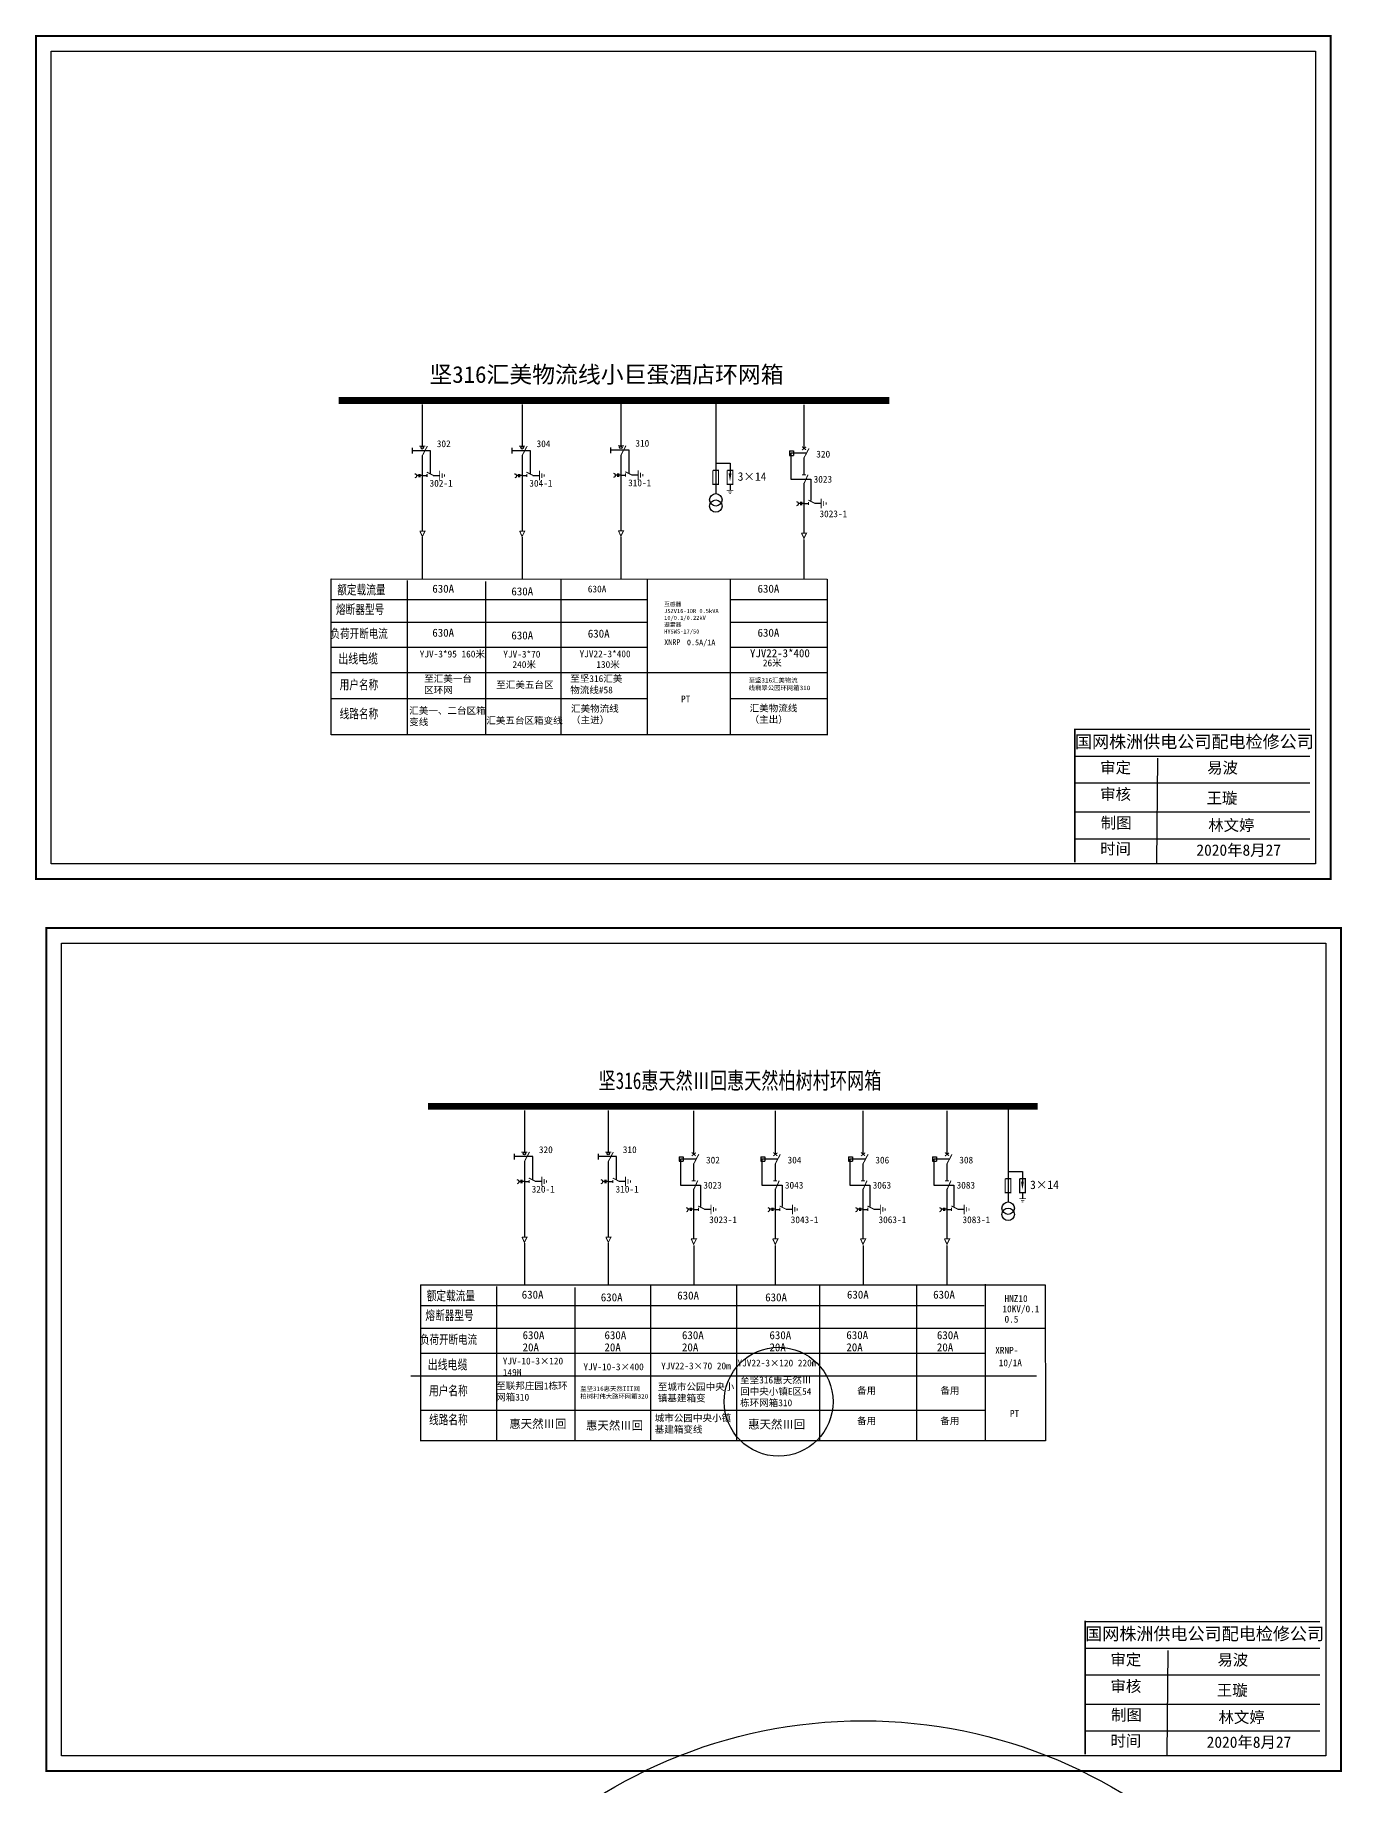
# Model space of a CAD drawing. Header units: millimetres. Extents: x 274 to 2193, y 1327 to 2514.
# Drawn here: x 941 to 1524, y 1737 to 2507 of the extents above; entities that cross this region are included whole.
import ezdxf

# ---------------------------------------------------------------- set-up
doc = ezdxf.new("R2010")
doc.units = ezdxf.units.MM
doc.linetypes.add('ACAD_ISO02W100', pattern=[15, 12, -3])
doc.linetypes.add('CENTER', pattern=[50.8, 31.75, -6.35, 6.35, -6.35])
doc.styles.add('@KaiTi_txtstyle_3.00_0_0', font='simkai.ttf', dxfattribs={"height": 3})
doc.styles.add('_txtstyle_2.00_0_0', font='simsun.ttc', dxfattribs={"height": 2})
doc.styles.add('_txtstyle_3.00_0_0', font='simsun.ttc', dxfattribs={"height": 3})
doc.styles.add('_txtstyle_3.52_0_0', font='simsun.ttc', dxfattribs={"height": 3.518921})
doc.styles.add('HZ', font='simkai.ttf', dxfattribs={"width": 0.75})
doc.styles.add('KaiTi_txtstyle_1.80_0_0', font='simkai.ttf', dxfattribs={"height": 1.8})
doc.styles.add('STYLE1', font='txt.shx', dxfattribs={"height": 2.6})
doc.styles.add('字体', font='', dxfattribs={"height": 1.95})
doc.styles.add('楷体_GB2312_txtstyle_1.09_0_0', font='simkai_0.ttf', dxfattribs={"height": 1.0944})
doc.styles.add('楷体_GB2312_txtstyle_7.37_0_0', font='simkai_0.ttf', dxfattribs={"height": 7.367898})
doc.styles.add('黑体_txtstyle_2.00_0_0', font='simhei.ttf', dxfattribs={"height": 2})
doc.styles.get('字体').set_extended_font_data('SimSun')

# ---------------------------------------------------------------- blocks, each defined once
blk = doc.blocks.new('JD')
for points in [[(-2, 0.2), (-2, -0.2), (2, 0.2), (2, -0.2)], [(1, -1.2), (1, -0.8), (-1, -1.2), (-1, -0.8)], [(-0.5, -1.8), (-0.5, -2.2), (0.5, -1.8), (0.5, -2.2)]]:
    blk.add_trace(points)

msp = doc.modelspace()

# ---------------------------------------------------------------- linework, layer by layer
for p, q in [((1111.17, 2344.63), (1111.17, 2326.34)), ((1155.04, 2344.63), (1155.04, 2326.34)), ((1198.47, 2344.82), (1198.47, 2326.53)), ((1240.16, 2346.09), (1240.16, 2305.46)), ((1278.96, 2344.52), (1278.96, 2325.32)), ((1111.17, 2322.26), (1111.17, 2289.03)), ((1155.04, 2322.26), (1155.04, 2289.03)), ((1198.47, 2322.45), (1198.47, 2289.22)), ((1240.13, 2318.89), (1246.47, 2318.89)), ((1246.47, 2318.89), (1246.47, 2314.25)), ((1272.59, 2324.28), (1272.59, 2322.29)), ((1272.59, 2324.28), (1274.38, 2324.28)), ((1272.59, 2322.29), (1274.38, 2322.29)), ((1274.38, 2324.28), (1274.38, 2322.29)), ((1278.96, 2321.24), (1278.96, 2313.84)), ((1111.17, 2313.43), (1113.24, 2313.43)), ((1115.94, 2313.49), (1118.76, 2313.49)), ((1155.04, 2313.43), (1157.1, 2313.43)), ((1159.81, 2313.49), (1162.62, 2313.49)), ((1198.47, 2313.63), (1200.53, 2313.63)), ((1203.24, 2313.68), (1206.05, 2313.68)), ((1278.96, 2310.13), (1278.96, 2288.26)), ((1246.47, 2309.38), (1246.47, 2306.99)), ((1278.96, 2301.15), (1281.03, 2301.15)), ((1283.73, 2301.21), (1286.55, 2301.21)), ((1156.06, 2034.24), (1156.06, 2015.94)), ((1192.94, 2034.24), (1192.94, 2015.94)), ((1230.48, 2034.13), (1230.48, 2014.93)), ((1266.33, 2034.13), (1266.33, 2014.93)), ((1304.92, 2034.13), (1304.92, 2014.93)), ((1341.83, 2034.13), (1341.83, 2014.93)), ((1368.71, 2034.66), (1368.71, 1994.03)), ((1156.06, 2011.87), (1156.06, 1978.64)), ((1192.94, 2011.87), (1192.94, 1978.64)), ((1224.1, 2013.89), (1224.1, 2011.9)), ((1224.1, 2013.89), (1225.89, 2013.89)), ((1224.1, 2011.9), (1225.89, 2011.9)), ((1225.89, 2013.89), (1225.89, 2011.9)), ((1230.48, 2010.85), (1230.48, 2003.45)), ((1259.95, 2013.89), (1259.95, 2011.9)), ((1259.95, 2013.89), (1261.74, 2013.89)), ((1259.95, 2011.9), (1261.74, 2011.9)), ((1261.74, 2013.89), (1261.74, 2011.9)), ((1266.33, 2010.85), (1266.33, 2003.45)), ((1298.54, 2013.89), (1298.54, 2011.9)), ((1298.54, 2013.89), (1300.34, 2013.89)), ((1298.54, 2011.9), (1300.34, 2011.9)), ((1300.34, 2013.89), (1300.34, 2011.9)), ((1304.92, 2010.85), (1304.92, 2003.45)), ((1335.45, 2013.89), (1335.45, 2011.9)), ((1335.45, 2013.89), (1337.24, 2013.89)), ((1335.45, 2011.9), (1337.24, 2011.9)), ((1337.24, 2013.89), (1337.24, 2011.9)), ((1341.83, 2010.85), (1341.83, 2003.45)), ((1156.06, 2003.04), (1158.12, 2003.04)), ((1160.83, 2003.1), (1163.64, 2003.1)), ((1192.94, 2003.04), (1195.01, 2003.04)), ((1197.71, 2003.1), (1200.53, 2003.1)), ((1368.69, 2007.46), (1375.03, 2007.46)), ((1375.03, 2007.46), (1375.03, 2002.82)), ((1230.48, 1999.74), (1230.48, 1977.87)), ((1266.33, 1999.74), (1266.33, 1977.87)), ((1304.92, 1999.74), (1304.92, 1977.87)), ((1341.83, 1999.74), (1341.83, 1977.87)), ((1375.03, 1997.95), (1375.03, 1995.56)), ((1230.48, 1990.76), (1232.55, 1990.76)), ((1235.25, 1990.82), (1238.06, 1990.82)), ((1266.33, 1990.76), (1268.4, 1990.76)), ((1271.1, 1990.82), (1273.91, 1990.82)), ((1304.92, 1990.76), (1306.99, 1990.76)), ((1309.69, 1990.82), (1312.51, 1990.82)), ((1341.83, 1990.76), (1343.9, 1990.76)), ((1346.6, 1990.82), (1349.41, 1990.82)), ((1110.39, 1957.63), (1110.39, 1888.81)), ((1385.09, 1957.63), (1385.17, 1888.96))]:
    msp.add_line(p, q)
at = {"linetype": 'ACAD_ISO02W100'}
for p, q in [((1273.16, 2323.25), (1273.16, 2311.84)), ((1279.86, 2323.25), (1273.16, 2323.25)), ((1273.16, 2311.84), (1282, 2311.84)), ((1282, 2311.84), (1282, 2302.43)), ((1224.67, 2012.85), (1224.67, 2001.45)), ((1231.37, 2012.85), (1224.67, 2012.85)), ((1260.52, 2012.85), (1260.52, 2001.45)), ((1267.23, 2012.85), (1260.52, 2012.85)), ((1299.11, 2012.85), (1299.11, 2001.45)), ((1305.82, 2012.85), (1299.11, 2012.85)), ((1336.02, 2012.85), (1336.02, 2001.45)), ((1342.72, 2012.85), (1336.02, 2012.85)), ((1224.67, 2001.45), (1233.51, 2001.45)), ((1233.51, 2001.45), (1233.51, 1992.04)), ((1260.52, 2001.45), (1269.36, 2001.45)), ((1269.36, 2001.45), (1269.36, 1992.04)), ((1299.11, 2001.45), (1307.96, 2001.45)), ((1307.96, 2001.45), (1307.96, 1992.04)), ((1336.02, 2001.45), (1344.86, 2001.45)), ((1344.86, 2001.45), (1344.86, 1992.04))]:
    msp.add_line(p, q, dxfattribs=at)
at = {"linetype": 'CENTER'}
for p, q in [((1111.18, 2286.34), (1111.18, 2267.98)), ((1155.05, 2286.34), (1155.05, 2267.98)), ((1198.48, 2286.54), (1198.48, 2268.17)), ((1278.97, 2285.32), (1278.97, 2268.08)), ((1156.07, 1975.95), (1156.07, 1957.59)), ((1192.95, 1975.95), (1192.95, 1957.59)), ((1230.49, 1974.93), (1230.49, 1957.68)), ((1266.34, 1974.93), (1266.34, 1957.68)), ((1304.93, 1974.93), (1304.93, 1957.68)), ((1341.84, 1974.93), (1341.84, 1957.68))]:
    msp.add_line(p, q, dxfattribs=at)
at = {"linetype": 'Continuous'}
for p, q in [((1071.08, 2268.02), (1289.17, 2267.86)), ((1071.08, 2199.35), (1071.08, 2268.02)), ((1104.52, 2267.28), (1104.52, 2199.6)), ((1139, 2266.83), (1139, 2199.4)), ((1172.15, 2267.89), (1172.15, 2199.37)), ((1209.99, 2267.89), (1209.99, 2199.37)), ((1246.51, 2267.84), (1246.51, 2199.32)), ((1289.17, 2267.86), (1289.17, 2199.33)), ((1071.08, 2258.85), (1209.99, 2258.85)), ((1071.08, 2248.98), (1209.99, 2248.98)), ((1071.08, 2237.97), (1209.99, 2237.97)), ((1071.08, 2226.8), (1289.17, 2226.8)), ((1071.08, 2215.45), (1209.99, 2215.45)), ((1289.17, 2199.35), (1071.08, 2199.35)), ((1110.39, 1957.63), (1385.09, 1957.63)), ((1143.83, 1956.89), (1143.83, 1889.21)), ((1178.3, 1956.43), (1178.3, 1889.01)), ((1211.45, 1957.5), (1211.45, 1888.98)), ((1249.29, 1957.5), (1249.29, 1888.98)), ((1285.81, 1957.45), (1285.81, 1888.93)), ((1328.47, 1957.46), (1328.47, 1888.94)), ((1358.67, 1957.83), (1358.67, 1889.16)), ((1110.39, 1948.46), (1358.19, 1948.46)), ((1110.39, 1938.59), (1384.9, 1938.59)), ((1110.39, 1927.57), (1358.29, 1927.57)), ((1106.16, 1917.54), (1381.22, 1917.54)), ((1110.39, 1902.5), (1358.56, 1902.5)), ((1385.17, 1888.96), (1110.39, 1888.96))]:
    msp.add_line(p, q, dxfattribs=at)
at = {"linetype": 'Continuous', "ltscale": 2.402579}
for p, q in [((1246.51, 2258.85), (1289.17, 2258.85)), ((1246.51, 2248.98), (1289.17, 2248.98)), ((1246.51, 2237.97), (1289.17, 2237.97)), ((1246.51, 2215.45), (1289.17, 2215.45))]:
    msp.add_line(p, q, dxfattribs=at)
at = {"color": 0, "linetype": 'Continuous'}
for p, q in [((1398.13, 2201.86), (1501.34, 2201.86)), ((1398.13, 2190.09), (1501.34, 2190.09)), ((1434.38, 2189.09), (1433.95, 2143.19)), ((1398.13, 2178.33), (1501.34, 2178.33)), ((1398.13, 2165.51), (1501.34, 2165.51)), ((1398.13, 2153.75), (1501.34, 2153.75)), ((1402.64, 1809.62), (1505.85, 1809.62)), ((1402.64, 1797.84), (1505.85, 1797.84)), ((1438.89, 1796.85), (1438.46, 1750.94)), ((1402.64, 1786.09), (1505.85, 1786.09)), ((1402.64, 1773.26), (1505.85, 1773.26)), ((1402.64, 1761.51), (1505.85, 1761.51))]:
    msp.add_line(p, q, dxfattribs=at)
at = {"color": 0, "linetype": 'Continuous', "const_width": 0.827}
for points in [[(941.32, 2506.7), (1510.55, 2506.7), (1510.55, 2136.06), (941.32, 2136.06)], [(945.83, 2114.46), (1515.07, 2114.46), (1515.07, 1743.82), (945.83, 1743.82)]]:
    msp.add_lwpolyline(points, close=True, dxfattribs=at)
at = {"color": 0, "linetype": 'Continuous'}
for points in [[(948.01, 2500.01), (1503.86, 2500.01), (1503.86, 2142.76), (948.01, 2142.76)], [(952.53, 2107.76), (1508.37, 2107.76), (1508.37, 1750.52), (952.53, 1750.52)]]:
    msp.add_lwpolyline(points, close=True, dxfattribs=at)
for points, const_width in [([(1074.44, 2346.43), (1316.47, 2346.43)], 2.99), ([(1109.85, 2326.28), (1112.49, 2326.28)], 0.448), ([(1111.17, 2322.14), (1113.41, 2326.39)], 0.448), ([(1153.71, 2326.28), (1156.36, 2326.28)], 0.448), ([(1155.04, 2322.14), (1157.28, 2326.39)], 0.448), ([(1197.14, 2326.47), (1199.79, 2326.47)], 0.448), ([(1198.47, 2322.33), (1200.71, 2326.58)], 0.448), ([(1278.11, 2324.65), (1279.93, 2326.02)], 0.448), ([(1278.13, 2326.15), (1279.88, 2324.69)], 0.448), ([(1278.96, 2321.13), (1281.2, 2325.38)], 0.448), ([(1113.13, 2314.93), (1116.11, 2313.43)], 0.448), ([(1113.24, 2314.12), (1113.24, 2312.75)], 0.448), ([(1156.99, 2314.93), (1159.98, 2313.43)], 0.448), ([(1157.1, 2314.12), (1157.1, 2312.75)], 0.448), ([(1200.42, 2315.12), (1203.41, 2313.63)], 0.448), ([(1200.53, 2314.32), (1200.53, 2312.94)], 0.448), ([(1238.89, 2315.72), (1238.89, 2309.54), (1241.37, 2309.54), (1241.37, 2315.72), (1238.97, 2315.72)], 0.522), ([(1245.23, 2315.72), (1245.23, 2309.54), (1247.71, 2309.54), (1247.71, 2315.72), (1245.31, 2315.72)], 0.522), ([(1278.16, 2313.72), (1279.82, 2313.72)], 0.448), ([(1278.87, 2309.58), (1280.76, 2313.81)], 0.448), ([(1280.92, 2302.64), (1283.9, 2301.15)], 0.448), ([(1281.03, 2301.84), (1281.03, 2300.46)], 0.448), ([(1110.07, 2288.97), (1112.35, 2288.97), (1111.18, 2286.65), (1110.1, 2289.01)], 0.448), ([(1153.93, 2288.97), (1156.22, 2288.97), (1155.05, 2286.65), (1153.96, 2289.01)], 0.448), ([(1197.36, 2289.16), (1199.65, 2289.16), (1198.48, 2286.85), (1197.39, 2289.2)], 0.448), ([(1277.86, 2288.13), (1280.14, 2288.13), (1278.97, 2285.82), (1277.89, 2288.17)], 0.448), ([(1113.74, 2036.04), (1381.65, 2036.04)], 2.99), ([(1154.73, 2015.89), (1157.38, 2015.89)], 0.448), ([(1156.06, 2011.75), (1158.3, 2016)], 0.448), ([(1191.62, 2015.89), (1194.26, 2015.89)], 0.448), ([(1192.94, 2011.75), (1195.18, 2016)], 0.448), ([(1229.62, 2014.26), (1231.45, 2015.63)], 0.448), ([(1229.64, 2015.76), (1231.4, 2014.29)], 0.448), ([(1230.48, 2010.74), (1232.72, 2014.99)], 0.448), ([(1265.48, 2014.26), (1267.3, 2015.63)], 0.448), ([(1265.49, 2015.76), (1267.25, 2014.29)], 0.448), ([(1266.33, 2010.74), (1268.57, 2014.99)], 0.448), ([(1304.07, 2014.26), (1305.89, 2015.63)], 0.448), ([(1304.08, 2015.76), (1305.84, 2014.29)], 0.448), ([(1304.92, 2010.74), (1307.16, 2014.99)], 0.448), ([(1340.97, 2014.26), (1342.8, 2015.63)], 0.448), ([(1340.99, 2015.76), (1342.75, 2014.29)], 0.448), ([(1341.83, 2010.74), (1344.07, 2014.99)], 0.448), ([(1158.01, 2004.54), (1161, 2003.04)], 0.448), ([(1158.12, 2003.73), (1158.12, 2002.35)], 0.448), ([(1194.9, 2004.54), (1197.88, 2003.04)], 0.448), ([(1195.01, 2003.73), (1195.01, 2002.35)], 0.448), ([(1229.67, 2003.33), (1231.33, 2003.33)], 0.448), ([(1230.39, 1999.19), (1232.27, 2003.42)], 0.448), ([(1265.52, 2003.33), (1267.19, 2003.33)], 0.448), ([(1266.24, 1999.19), (1268.12, 2003.42)], 0.448), ([(1304.12, 2003.33), (1305.78, 2003.33)], 0.448), ([(1304.83, 1999.19), (1306.71, 2003.42)], 0.448), ([(1341.02, 2003.33), (1342.68, 2003.33)], 0.448), ([(1341.73, 1999.19), (1343.62, 2003.42)], 0.448), ([(1367.45, 2004.29), (1367.45, 1998.11), (1369.92, 1998.11), (1369.92, 2004.29), (1367.53, 2004.29)], 0.522), ([(1373.79, 2004.29), (1373.79, 1998.11), (1376.26, 1998.11), (1376.26, 2004.29), (1373.87, 2004.29)], 0.522), ([(1232.43, 1992.25), (1235.42, 1990.76)], 0.448), ([(1232.55, 1991.45), (1232.55, 1990.07)], 0.448), ([(1268.28, 1992.25), (1271.27, 1990.76)], 0.448), ([(1268.4, 1991.45), (1268.4, 1990.07)], 0.448), ([(1306.88, 1992.25), (1309.86, 1990.76)], 0.448), ([(1306.99, 1991.45), (1306.99, 1990.07)], 0.448), ([(1343.78, 1992.25), (1346.77, 1990.76)], 0.448), ([(1343.9, 1991.45), (1343.9, 1990.07)], 0.448), ([(1154.95, 1978.57), (1157.24, 1978.57), (1156.07, 1976.26), (1154.98, 1978.61)], 0.448), ([(1191.84, 1978.57), (1194.12, 1978.57), (1192.95, 1976.26), (1191.87, 1978.61)], 0.448), ([(1229.38, 1977.74), (1231.66, 1977.74), (1230.49, 1975.42), (1229.4, 1977.78)], 0.448), ([(1265.23, 1977.74), (1267.51, 1977.74), (1266.34, 1975.42), (1265.25, 1977.78)], 0.448), ([(1303.82, 1977.74), (1306.1, 1977.74), (1304.93, 1975.42), (1303.85, 1977.78)], 0.448), ([(1340.72, 1977.74), (1343.01, 1977.74), (1341.84, 1975.42), (1340.75, 1977.78)], 0.448)]:
    msp.add_lwpolyline(points, dxfattribs=dict(const_width=const_width))
for points in [[(1106.65, 2325.6), (1106.65, 2323.1)], [(1150.52, 2325.6), (1150.52, 2323.1)], [(1193.95, 2325.79), (1193.95, 2323.29)], [(1109.66, 2313.46), (1108.72, 2313.46)], [(1109.66, 2314.09), (1109.66, 2312.72)], [(1110.08, 2314.09), (1110.08, 2312.72)], [(1111.17, 2313.46), (1110.08, 2313.46)], [(1153.53, 2313.46), (1152.58, 2313.46)], [(1153.53, 2314.09), (1153.53, 2312.72)], [(1153.95, 2314.09), (1153.95, 2312.72)], [(1155.03, 2313.46), (1153.95, 2313.46)], [(1196.96, 2313.65), (1196.01, 2313.65)], [(1196.96, 2314.28), (1196.96, 2312.92)], [(1197.38, 2314.28), (1197.38, 2312.92)], [(1198.46, 2313.65), (1197.38, 2313.65)], [(1277.45, 2301.17), (1276.51, 2301.17)], [(1277.45, 2301.8), (1277.45, 2300.44)], [(1277.87, 2301.8), (1277.87, 2300.44)], [(1278.96, 2301.17), (1277.87, 2301.17)], [(1151.54, 2015.21), (1151.54, 2012.71)], [(1188.42, 2015.21), (1188.42, 2012.71)], [(1154.55, 2003.07), (1153.6, 2003.07)], [(1154.55, 2003.69), (1154.55, 2002.33)], [(1154.97, 2003.69), (1154.97, 2002.33)], [(1156.05, 2003.07), (1154.97, 2003.07)], [(1191.44, 2003.07), (1190.49, 2003.07)], [(1191.44, 2003.69), (1191.44, 2002.33)], [(1191.85, 2003.69), (1191.85, 2002.33)], [(1192.94, 2003.07), (1191.85, 2003.07)], [(1228.97, 1990.78), (1228.03, 1990.78)], [(1228.97, 1991.41), (1228.97, 1990.05)], [(1229.39, 1991.41), (1229.39, 1990.05)], [(1230.47, 1990.78), (1229.39, 1990.78)], [(1264.82, 1990.78), (1263.88, 1990.78)], [(1264.82, 1991.41), (1264.82, 1990.05)], [(1265.24, 1991.41), (1265.24, 1990.05)], [(1266.32, 1990.78), (1265.24, 1990.78)], [(1303.41, 1990.78), (1302.47, 1990.78)], [(1303.41, 1991.41), (1303.41, 1990.05)], [(1303.83, 1991.41), (1303.83, 1990.05)], [(1304.92, 1990.78), (1303.83, 1990.78)], [(1340.32, 1990.78), (1339.38, 1990.78)], [(1340.32, 1991.41), (1340.32, 1990.05)], [(1340.74, 1991.41), (1340.74, 1990.05)], [(1341.82, 1990.78), (1340.74, 1990.78)]]:
    msp.add_lwpolyline(points)
at = {"linetype": 'ACAD_ISO02W100'}
for points in [[(1114.85, 2314.14), (1114.85, 2324.35), (1106.65, 2324.35)], [(1158.71, 2314.14), (1158.71, 2324.35), (1150.52, 2324.35)], [(1202.14, 2314.33), (1202.14, 2324.54), (1193.95, 2324.54)], [(1159.73, 2003.75), (1159.73, 2013.96), (1151.54, 2013.96)], [(1196.62, 2003.75), (1196.62, 2013.96), (1188.42, 2013.96)]]:
    msp.add_lwpolyline(points, dxfattribs=at)
for points, format in [([(1107.92, 2314.23, -0.877934), (1107.95, 2312.41)], "xyb"), ([(1151.78, 2314.23, -0.877934), (1151.82, 2312.41)], "xyb"), ([(1195.21, 2314.42, -0.877934), (1195.24, 2312.6)], "xyb"), ([(1246.47, 2314.33, 1.22, 0, 0), (1246.47, 2310.85, 0, 0, 0)], "xyseb"), ([(1275.71, 2301.94, -0.877934), (1275.74, 2300.13)], "xyb"), ([(1152.8, 2003.83, -0.877934), (1152.83, 2002.02)], "xyb"), ([(1189.69, 2003.83, -0.877934), (1189.72, 2002.02)], "xyb"), ([(1375.03, 2002.9, 1.22, 0, 0), (1375.03, 1999.42, 0, 0, 0)], "xyseb"), ([(1227.22, 1991.55, -0.877934), (1227.26, 1989.73)], "xyb"), ([(1263.07, 1991.55, -0.877934), (1263.11, 1989.73)], "xyb"), ([(1301.67, 1991.55, -0.877934), (1301.7, 1989.73)], "xyb"), ([(1338.57, 1991.55, -0.877934), (1338.61, 1989.73)], "xyb")]:
    msp.add_lwpolyline(points, format=format)
at = {"color": 0, "linetype": 'Continuous', "const_width": 0.827}
for points in [[(1398.07, 2202.09), (1398.07, 2143.38)], [(1402.58, 1809.85), (1402.58, 1751.14)]]:
    msp.add_lwpolyline(points, dxfattribs=at)
for centre, radius in [((1111.17, 2325.65), 0.574), ((1155.04, 2325.65), 0.574), ((1198.47, 2325.84), 0.574), ((1240.21, 2302.72), 2.74), ((1240.21, 2299.99), 2.74), ((1156.06, 2015.25), 0.574), ((1192.94, 2015.25), 0.574), ((1368.76, 1991.29), 2.74), ((1368.76, 1988.56), 2.74)]:
    msp.add_circle(centre, radius)
at = {"color": 1}
for centre, radius in [((1267.81, 1906.19), 23.93), ((1305.02, 1546.61), 219.29)]:
    msp.add_circle(centre, radius, dxfattribs=at)

# ---------------------------------------------------------------- block references
at = {"xscale": 1.045948924507229, "yscale": 1.045948924507229, "zscale": 1.045948924507138, "rotation": 90}
for p in [(1118.8, 2313.41), (1162.66, 2313.41), (1206.09, 2313.6), (1286.59, 2301.13), (1163.68, 2003.02), (1200.57, 2003.02), (1238.1, 1990.74), (1273.95, 1990.74), (1312.55, 1990.74), (1349.45, 1990.74)]:
    msp.add_blockref('JD', p, dxfattribs=at)
at = {"zscale": 0.7313996298722628}
for p, xscale, yscale in [((1246.51, 2306.88), 0.7313996298432244, 0.7313996297420431), ((1375.07, 1995.45), 0.7313996298432812, 0.7313996297420999)]:
    msp.add_blockref('JD', p, dxfattribs=dict(at, xscale=xscale, yscale=yscale))

# ---------------------------------------------------------------- texts
for s, height, p in [('302', 2.988, (1117.55, 2325.91)), ('304', 2.988, (1161.42, 2325.91)), ('310', 2.988, (1204.85, 2326.1)), ('320', 2.988, (1284.4, 2321.34)), ('302-1', 2.988, (1114.37, 2308.53)), ('304-1', 2.988, (1158.23, 2308.53)), ('310-1', 2.988, (1201.66, 2308.72)), ('3023', 2.988, (1283.22, 2310.28)), ('3023-1', 2.988, (1285.79, 2295.1)), ('XNRP', 2.5, (1217.52, 2238.93)), ('0.5A/1A', 2.5, (1227.52, 2238.81)), ('320', 2.988, (1162.44, 2015.51)), ('310', 2.988, (1199.33, 2015.51)), ('302', 2.988, (1235.92, 2010.95)), ('304', 2.988, (1271.77, 2010.95)), ('306', 2.988, (1310.36, 2010.95)), ('308', 2.988, (1347.27, 2010.95)), ('3023', 2.988, (1234.74, 1999.89)), ('3043', 2.988, (1270.59, 1999.89)), ('3063', 2.988, (1309.18, 1999.89)), ('3083', 2.988, (1346.08, 1999.89)), ('320-1', 2.988, (1159.25, 1998.14)), ('310-1', 2.988, (1196.14, 1998.14)), ('3023-1', 2.988, (1237.31, 1984.71)), ('3043-1', 2.988, (1273.16, 1984.71)), ('3063-1', 2.988, (1311.75, 1984.71)), ('3083-1', 2.988, (1348.66, 1984.71)), ('10KV/0.1', 2.988, (1366.23, 1945.53)), ('HNZ10', 2.988, (1367.15, 1950.08)), ('0.5', 2.988, (1367.15, 1940.97)), ('XRNP-', 2.988, (1363.06, 1927.32)), ('10/1A', 2.988, (1364.62, 1921.81))]:
    msp.add_text(s, height=height).set_placement(p)
at = {"style": 'HZ'}
for p in [(1249.81, 2311.13), (1378.37, 1999.7)]:
    msp.add_text('3×14', height=3.732, dxfattribs=at).set_placement(p)
at = {"attachment_point": 1}
for s, insert, char_height, width, style in [('坚316汇美物流线小巨蛋酒店环网箱', (1114.3, 2361.55), 7.3679, 195.8102, '楷体_GB2312_txtstyle_7.37_0_0'), ('{\\fSimSun|b0|i0|c134|p2;坚316惠天然Ⅲ回惠天然柏树村环网箱}', (1188.65, 2051.06), 7.3679, 195.8102, 'HZ'), ('{\\fKaiTi|b0|i0|c134|p49;至联邦庄园1栋环网箱310}', (1143.64, 1914.69), 3, 34.7962, '_txtstyle_2.00_0_0'), ('至坚316惠天然III回^J柏树村伟大路环网箱320', (1180.63, 1912.91), 2, 56.0732, '_txtstyle_2.00_0_0'), ('{\\fKaiTi|b0|i0|c134|p49;至城市公园中央小镇基建箱变}', (1214.72, 1914.27), 3, 34.7962, '_txtstyle_2.00_0_0'), ('{\\fKaiTi|b0|i0|c134|p49;城市公园中央小镇基建箱变线}', (1213.35, 1900.52), 3, 34.7962, '_txtstyle_2.00_0_0')]:
    msp.add_mtext(s, dxfattribs=dict(at, insert=insert, char_height=char_height, width=width, style=style))
at = {"linetype": 'Continuous', "attachment_point": 1}
for s, insert, char_height, width, style in [('{\\fSimSun|b0|i0|c134|p2;额定载流量}', (1073.79, 2265.29), 4.1506, 31.9585, 'HZ'), ('{\\fSimSun|b0|i0|c134|p2;630A}', (1115.57, 2265.42), 3.5189, 28.2957, 'STYLE1'), ('{\\fSimSun|b0|i0|c134|p2;630A}', (1150.34, 2264.25), 3.5189, 28.2957, 'STYLE1'), ('{\\fSimSun|b0|i0|c134|p2;630A}', (1183.94, 2265.03), 3.0002, 35.0749, 'STYLE1'), ('{\\fSimSun|b0|i0|c134|p2;630A}', (1258.56, 2265.42), 3.5189, 28.2957, 'STYLE1'), ('{\\fSimSun|b0|i0|c134|p2;熔断器型号}', (1073.22, 2256.66), 4.1506, 33.1472, 'HZ'), ('\\A1;{\\fSimSun|b0|i0|c134|p2;互感器\\PJSZV16-10R 0.5kVA\\P10/0.1/0.22kV\\P避雷器\\PHY5WS-17/50}', (1217.51, 2257.77), 1.8, 33.191, 'KaiTi_txtstyle_1.80_0_0'), ('{\\fSimSun|b0|i0|c134|p2;\\H0.96x;负荷开断电流}', (1070.86, 2245.95), 4.1506, 37.9528, 'HZ'), ('{\\fSimSun|b0|i0|c134|p2;630A}', (1115.57, 2246.07), 3.5189, 28.2957, 'STYLE1'), ('{\\fSimSun|b0|i0|c134|p2;630A}', (1150.34, 2244.89), 3.5189, 28.2957, 'STYLE1'), ('{\\fSimSun|b0|i0|c134|p2;630A}', (1183.94, 2245.68), 3.5189, 28.2957, 'STYLE1'), ('{\\fSimSun|b0|i0|c134|p2;630A}', (1258.56, 2246.07), 3.5189, 28.2957, 'STYLE1'), ('{\\fSimSun|b0|i0|c134|p2;出线电缆}', (1074.25, 2235.05), 4.265, 29.0757, 'HZ'), ('YJV-3*95 160米', (1110.04, 2236.44), 3, 28.2957, '_txtstyle_3.00_0_0'), ('YJV-3*70', (1146.78, 2236.4), 3, 28.2957, '_txtstyle_3.00_0_0'), ('至汇美一台区环网', (1111.99, 2225.62), 3, 22.0891, '_txtstyle_3.00_0_0'), ('240米', (1150.83, 2231.83), 3, 28.2957, '_txtstyle_3.00_0_0'), ('{\\fSimSun|b0|i0|c134|p2;用户名称}', (1074.82, 2223.54), 4.1506, 28.2957, 'HZ'), ('至汇美五台区', (1143.68, 2222.92), 3, 25.4603, '_txtstyle_3.00_0_0'), ('{\\fSimSun|b0|i0|c134|p2;线路名称}', (1074.82, 2210.79), 4.1506, 28.2957, 'HZ'), ('汇美一、二台区箱变线', (1105.43, 2211.56), 3, 35.0749, '_txtstyle_3.00_0_0'), ('{\\fSimSun|b0|i0|c134|p2;PT}', (1224.92, 2216.68), 3, 14.059, '@KaiTi_txtstyle_3.00_0_0'), ('汇美五台区箱变线', (1139.3, 2207.22), 3, 35.0749, '_txtstyle_3.00_0_0'), ('{\\fSimSun|b0|i0|c134|p2;额定载流量}', (1113.1, 1954.9), 4.1506, 31.9585, 'HZ'), ('{\\fSimSun|b0|i0|c134|p2;630A}', (1154.88, 1955.03), 3.5189, 28.2957, 'STYLE1'), ('{\\fSimSun|b0|i0|c134|p2;630A}', (1189.65, 1953.85), 3.5189, 28.2957, 'STYLE1'), ('{\\fSimSun|b0|i0|c134|p2;630A}', (1223.25, 1954.64), 3.5189, 28.2957, 'STYLE1'), ('{\\fSimSun|b0|i0|c134|p2;630A}', (1261.93, 1953.85), 3.5189, 28.2957, 'STYLE1'), ('{\\fSimSun|b0|i0|c134|p2;630A}', (1297.87, 1955.03), 3.5189, 28.2957, 'STYLE1'), ('{\\fSimSun|b0|i0|c134|p2;630A}', (1335.77, 1955.03), 3.5189, 28.2957, 'STYLE1'), ('{\\fSimSun|b0|i0|c134|p2;熔断器型号}', (1112.52, 1946.27), 4.1506, 33.1472, 'HZ'), ('{\\fSimSun|b0|i0|c134|p2;\\H0.96x;负荷开断电流}', (1110.16, 1935.56), 4.1506, 37.9528, 'HZ'), ('{\\fSimSun|b0|i0|c134|p2;630A}', (1155.27, 1937.21), 3.5189, 28.2957, 'STYLE1'), ('{\\fSimSun|b0|i0|c134|p2;630A}', (1191.26, 1937.21), 3.5189, 28.2957, 'STYLE1'), ('{\\fSimSun|b0|i0|c134|p2;630A}', (1225.34, 1937.21), 3.5189, 28.2957, 'STYLE1'), ('{\\fSimSun|b0|i0|c134|p2;630A}', (1263.79, 1937.21), 3.5189, 28.2957, 'STYLE1'), ('{\\fSimSun|b0|i0|c134|p2;630A}', (1297.61, 1937.24), 3.5189, 28.2957, 'STYLE1'), ('{\\fSimSun|b0|i0|c134|p2;630A}', (1337.42, 1937.21), 3.5189, 28.2957, 'STYLE1'), ('{\\fSimSun|b0|i0|c134|p2;出线电缆}', (1113.55, 1924.66), 4.265, 29.0757, 'HZ'), ('{\\fSimSun|b0|i0|c134|p2;YJV-10-3×120\\P149M}', (1146.57, 1925.57), 3.0002, 34.9182, 'STYLE1'), ('{\\fSimSun|b0|i0|c134|p2;20A}', (1155.27, 1931.87), 3.5189, 28.2957, 'STYLE1'), ('{\\fSimSun|b0|i0|c134|p2;20A}', (1191.26, 1931.87), 3.5189, 28.2957, 'STYLE1'), ('{\\fSimSun|b0|i0|c134|p2;20A}', (1225.34, 1931.87), 3.5189, 28.2957, 'STYLE1'), ('{\\fSimSun|b0|i0|c134|p2;20A}', (1263.79, 1931.87), 3.5189, 28.2957, 'STYLE1'), ('{\\fSimSun|b0|i0|c134|p2;20A}', (1297.61, 1931.89), 3.5189, 28.2957, 'STYLE1'), ('{\\fSimSun|b0|i0|c134|p2;20A}', (1337.42, 1931.87), 3.5189, 28.2957, 'STYLE1'), ('{\\fSimSun|b0|i0|c134|p2;YJV-10-3×400}', (1182.01, 1923.04), 3.0002, 23.3412, 'STYLE1'), ('{\\fSimSun|b0|i0|c134|p2;YJV22-3×70 20m}', (1216.18, 1923.43), 3.0002, 32.7591, 'STYLE1'), ('{\\fSimSun|b0|i0|c134|p2;YJV22-3×120 220m}', (1249.75, 1924.7), 3.0002, 43.0431, 'STYLE1'), ('{\\fSimSun|b0|i0|c134|p2;至\\C7;坚316惠天然Ⅲ回中央小镇E区54栋环网箱310}', (1250.89, 1917.23), 3.0002, 35.1176, 'STYLE1'), ('{\\fSimSun|b0|i0|c134|p2;用户名称}', (1114.13, 1913.15), 4.1506, 28.2957, 'HZ'), ('{\\fSimSun|b0|i0|c134|p2;备用}', (1302.35, 1912.61), 3.0002, 23.3412, 'STYLE1'), ('{\\fSimSun|b0|i0|c134|p2;备用}', (1338.93, 1912.61), 3.0002, 23.3412, 'STYLE1'), ('{\\fSimSun|b0|i0|c134|p2;PT}', (1369.52, 1902.51), 3.0002, 23.3412, 'STYLE1'), ('{\\fSimSun|b0|i0|c134|p2;线路名称}', (1114.13, 1900.4), 4.1506, 28.2957, 'HZ'), ('{\\fSimSun|b0|i0|c134|p2;备用}', (1302.3, 1899.29), 3.0002, 23.3412, 'STYLE1'), ('{\\fSimSun|b0|i0|c134|p2;备用}', (1338.88, 1899.29), 3.0002, 23.3412, 'STYLE1')]:
    msp.add_mtext(s, dxfattribs=dict(at, insert=insert, char_height=char_height, width=width, style=style))
at = {"color": 7, "linetype": 'Continuous', "attachment_point": 1}
for s, insert, char_height, width, style in [('{\\fSimSun|b0|i0|c134|p2;YJV22-3*400}', (1180.32, 2236.52), 3, 28.2957, '_txtstyle_3.00_0_0'), ('{\\fSimSun|b0|i0|c134|p2;YJV22-3*400}', (1255.22, 2237.06), 3.5189, 28.2957, '_txtstyle_3.52_0_0'), ('{\\fSimSun|b0|i0|c134|p2;26米}', (1260.91, 2232.53), 3, 28.2957, '_txtstyle_3.00_0_0'), ('{\\fKaiTi|b0|i0|c134|p49;至坚}316{\\fKaiTi|b0|i0|c134|p49;汇美物流线}#58', (1176.21, 2225.63), 3, 25.4603, '_txtstyle_3.00_0_0'), ('{\\fSimSun|b0|i0|c134|p2;130米}', (1187.67, 2231.86), 3, 28.2957, '_txtstyle_3.00_0_0'), ('至坚316汇美物流^J线翡翠公园环网箱310', (1254.67, 2224.4), 2, 28.0736, '黑体_txtstyle_2.00_0_0'), ('汇美物流线（主进）', (1176.55, 2212.46), 3, 25.4603, '_txtstyle_3.00_0_0'), ('汇美物流线（主出）', (1255.08, 2212.65), 3, 25.4603, '_txtstyle_3.00_0_0'), ('林文婷', (1456.72, 2162.16), 4.965, 38.826, '楷体_GB2312_txtstyle_1.09_0_0'), ('{\\fSimSun|b0|i0|c134|p2;2020年8月27}', (1451.52, 2151.23), 4.9646, 72.6194, '楷体_GB2312_txtstyle_1.09_0_0'), ('林文婷', (1461.24, 1769.91), 4.965, 38.826, '楷体_GB2312_txtstyle_1.09_0_0'), ('{\\fSimSun|b0|i0|c134|p2;2020年8月27}', (1456.04, 1758.99), 4.9646, 72.6194, '楷体_GB2312_txtstyle_1.09_0_0')]:
    msp.add_mtext(s, dxfattribs=dict(at, insert=insert, char_height=char_height, width=width, style=style))
at = {"color": 0, "linetype": 'Continuous', "attachment_point": 1, "style": '字体'}
for s, insert, char_height, width in [('{\\H1.1x;\\C256;国网株洲供电公司配电检修公司\\fSimSun|b0|i0|c134|p2;\\H0.9091x;}', (1398.11, 2199.15), 5, 126.4336), ('\\f\uffbfﾬￌﾣﾤ_GB2312|b0|i0|c134|p49;审定', (1409.21, 2187.51), 4.9646, 38.826), ('{\\fSimSun|b0|i0|c134|p2;易波}', (1456.24, 2187.42), 4.9646, 38.826), ('\\f\uffbfﾬￌﾣﾤ_GB2312|b0|i0|c134|p49;审核', (1409.21, 2175.81), 4.9646, 38.826), ('王璇', (1455.99, 2174.11), 4.965, 38.826), ('\\f\uffbfﾬￌﾣﾤ_GB2312|b0|i0|c134|p49;制图', (1409.48, 2163.2), 4.9646, 38.826), ('\\f\uffbfﾬￌﾣﾤ_GB2312|b0|i0|c134|p49;时间', (1409.21, 2151.81), 4.9646, 38.826), ('{\\H1.1x;\\C256;国网株洲供电公司配电检修公司\\fSimSun|b0|i0|c134|p2;\\H0.9091x;}', (1402.62, 1806.9), 5, 126.4336), ('\\f\uffbfﾬￌﾣﾤ_GB2312|b0|i0|c134|p49;审定', (1413.73, 1795.26), 4.9646, 38.826), ('{\\fSimSun|b0|i0|c134|p2;易波}', (1460.75, 1795.18), 4.9646, 38.826), ('\\f\uffbfﾬￌﾣﾤ_GB2312|b0|i0|c134|p49;审核', (1413.73, 1783.57), 4.9646, 38.826), ('王璇', (1460.5, 1781.86), 4.965, 38.826), ('\\f\uffbfﾬￌﾣﾤ_GB2312|b0|i0|c134|p49;制图', (1413.99, 1770.96), 4.9646, 38.826), ('\\f\uffbfﾬￌﾣﾤ_GB2312|b0|i0|c134|p49;时间', (1413.73, 1759.57), 4.9646, 38.826)]:
    msp.add_mtext(s, dxfattribs=dict(at, insert=insert, char_height=char_height, width=width))
at = {"char_height": 3.6754, "width": 33.743, "attachment_point": 1}
for insert in [(1149.44, 1898.29), (1183.14, 1897.58), (1254.45, 1898.07)]:
    msp.add_mtext('{\\fKaiTi|b0|i0|c134|p49;惠天然Ⅲ回}', dxfattribs=dict(at, insert=insert))

doc.saveas('drawing.dxf')
